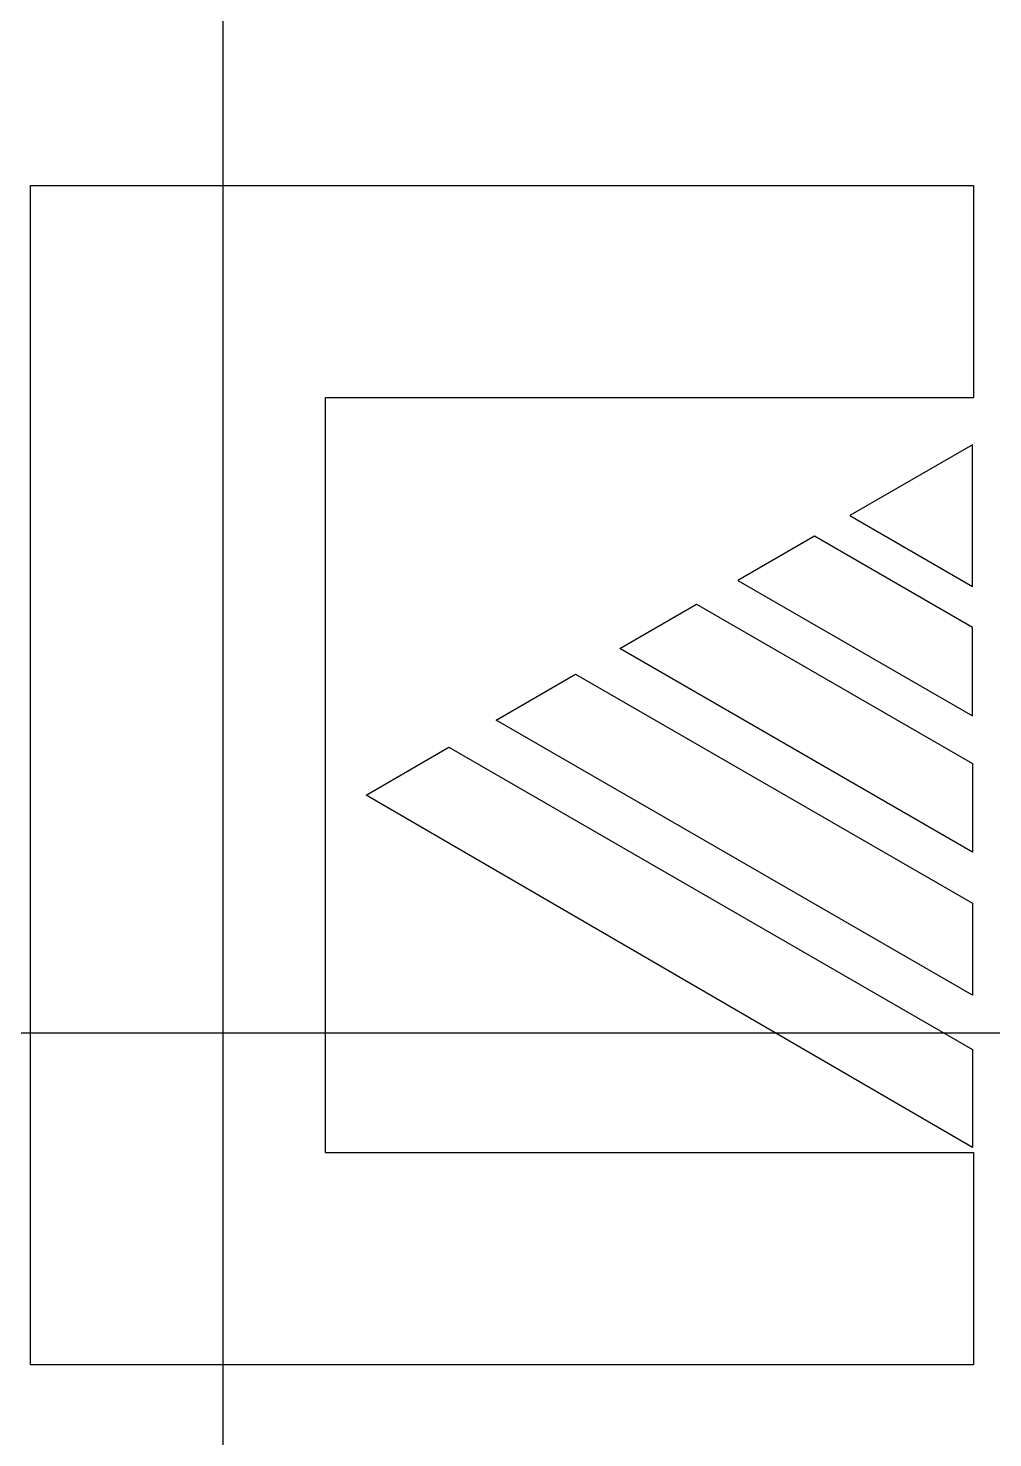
# Model space of a CAD drawing. Extents: x -23 to 863, y -16 to 610.
# Drawn here: x 26.25 to 31.41, y 20.97 to 28.51 of the extents above; entities that cross this region are included whole.
import ezdxf

# ---------------------------------------------------------------- set-up
doc = ezdxf.new("R2010")
doc.units = 0
doc.header["$MEASUREMENT"] = 0
doc.layers.add('99_枠$0$001', color=7, linetype='Continuous')

# ---------------------------------------------------------------- blocks, each defined once
blk = doc.blocks.new('99_枠')
at = {"layer": '99_枠$0$001', "linetype": 'Continuous'}
for p, q in [((9750.5, 9096.8), (10132.2, 9096.8)), ((9750.5, 8822), (9750.5, 9096.8)), ((10132.2, 9096.8), (10972, 9096.8)), ((10972, 9096.8), (10972, 8822)), ((9750.5, 7844.8), (9750.5, 8822)), ((10972, 8822), (10132.2, 8822)), ((10132.2, 8822), (10132.2, 7844.8)), ((10970.5, 8760.9), (10811.7, 8669.3)), ((10970.5, 8577.5), (10970.5, 8760.9)), ((10811.7, 8669.3), (10970.5, 8577.5)), ((10765.9, 8642.7), (10666.6, 8585.5)), ((10970.5, 8524.7), (10765.9, 8642.7)), ((10666.6, 8585.5), (10970.5, 8410)), ((10513.9, 8497.4), (10613.2, 8554.6)), ((10613.2, 8554.6), (10970.5, 8348.4)), ((10970.5, 8410), (10970.5, 8524.7)), ((10970.5, 8233.7), (10513.9, 8497.4)), ((10353.6, 8404.7), (10456.7, 8464.2)), ((10456.7, 8464.2), (10970.5, 8167.6)), ((10970.5, 8048.6), (10353.6, 8404.7)), ((10185.6, 8307.7), (10292.5, 8369.6)), ((10292.5, 8369.6), (10970.5, 7978.1)), ((10970.5, 8348.4), (10970.5, 8233.7)), ((10970.5, 7851.5), (10185.6, 8307.7)), ((10970.5, 8167.6), (10970.5, 8048.6)), ((10970.5, 7978.1), (10970.5, 7851.5)), ((9750.5, 7569.9), (9750.5, 7844.8)), ((10132.2, 7844.8), (10972, 7844.8)), ((10972, 7844.8), (10972, 7569.9)), ((10132.2, 7569.9), (9750.5, 7569.9)), ((10972, 7569.9), (10132.2, 7569.9))]:
    blk.add_line(p, q, dxfattribs=at)
at = {"layer": 'Defpoints', "linetype": 'Continuous'}
blk.add_line((10000, 4875), (10000, 11125), dxfattribs=at)
at = {"layer": 'Defpoints'}
blk.add_line((5000, 8000), (40000, 8000), dxfattribs=at)

msp = doc.modelspace()

# ---------------------------------------------------------------- block references
at = {"xscale": 0.004133776844070962, "yscale": 0.004133776844070964, "zscale": 0.004133776844070964}
msp.add_blockref('99_枠', (-14.0466, -9.9329), dxfattribs=at)

doc.saveas('drawing.dxf')
